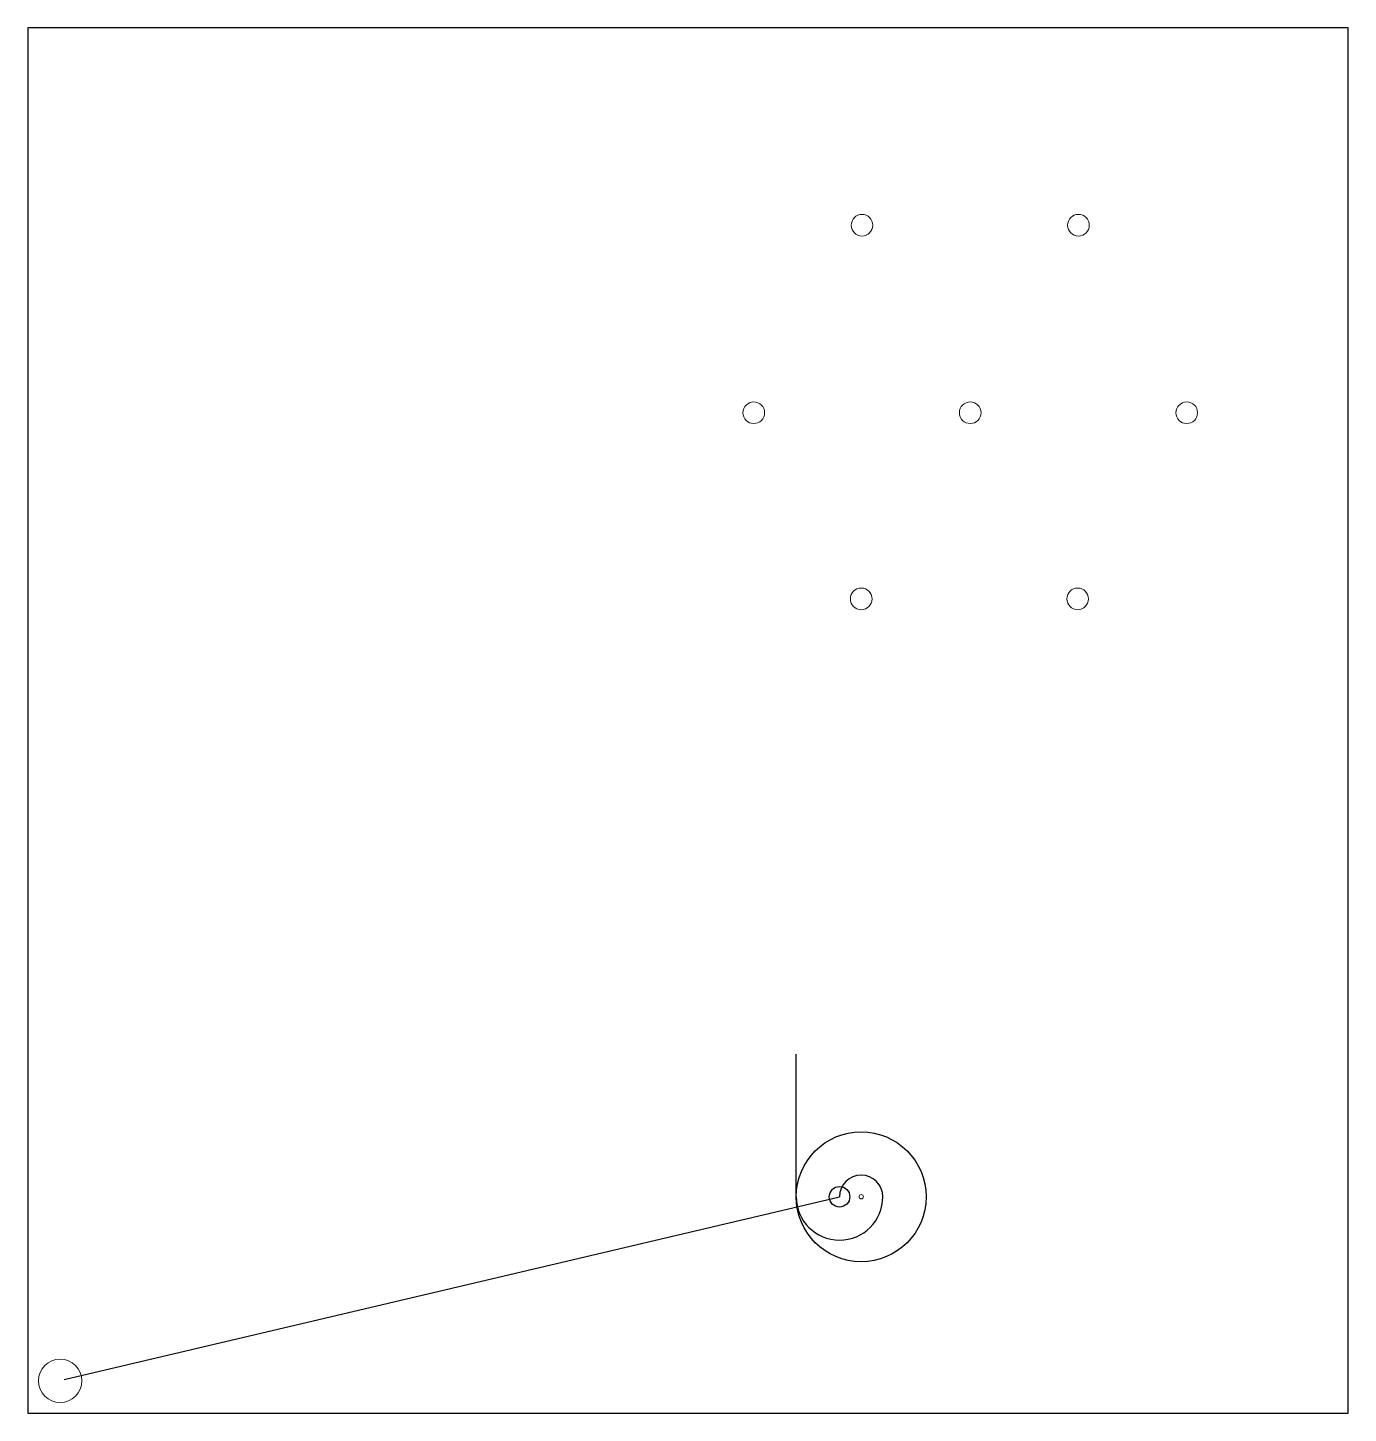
# Model space of a CAD drawing. Units: millimetres on the paper. Extents: x -404.2 to -343.2, y 234.8 to 298.8.
import ezdxf

# ---------------------------------------------------------------- set-up
doc = ezdxf.new("R2010")
doc.units = ezdxf.units.MM
doc.layers.add('0-0_ORIGIN', color=9, linetype='Continuous', lineweight=18)
doc.layers.add('0-6_CAM3', color=7, linetype='Continuous', lineweight=18)
for name, color, linetype in [('0-4_CAM0', 7, 'Continuous'), ('0-5_CAM2', 7, 'Continuous'), ('0-E_MOVE', 7, 'Continuous'), ('0-F_START', 7, 'Continuous')]:
    doc.layers.add(name, color=color, linetype=linetype)

msp = doc.modelspace()

# ---------------------------------------------------------------- linework, layer by layer
at = {"layer": '0-0_ORIGIN'}
msp.add_circle((-402.727, 236.263), 1, dxfattribs=at)
at = {"layer": '0-4_CAM0'}
msp.add_circle((-365.727, 244.763), 3, dxfattribs=at)
for centre, radius, start, end in [((-365.727, 244.763), 1, 0, 180), ((-366.727, 244.763), 2, 180, 0)]:
    msp.add_arc(centre, radius, start, end, dxfattribs=at)
at = {"layer": '0-5_CAM2'}
msp.add_lwpolyline([(-404.227, 234.763), (-343.227, 234.763), (-343.227, 298.763), (-404.227, 298.763)], close=True, dxfattribs=at)
at = {"layer": '0-6_CAM3'}
for centre, radius in [((-365.69, 289.64), 0.5), ((-355.69, 289.64), 0.5), ((-370.69, 280.98), 0.5), ((-360.69, 280.98), 0.5), ((-350.69, 280.98), 0.5), ((-365.727, 272.382), 0.5), ((-355.727, 272.382), 0.5), ((-365.727, 244.763), 0.1)]:
    msp.add_circle(centre, radius, dxfattribs=at)
at = {"layer": '0-E_MOVE'}
for p, q in [((-368.727, 244.763), (-368.727, 251.35)), ((-402.543, 236.331), (-366.727, 244.763))]:
    msp.add_line(p, q, dxfattribs=at)
at = {"layer": '0-F_START'}
msp.add_circle((-366.727, 244.763), 0.475, dxfattribs=at)

doc.saveas('drawing.dxf')
